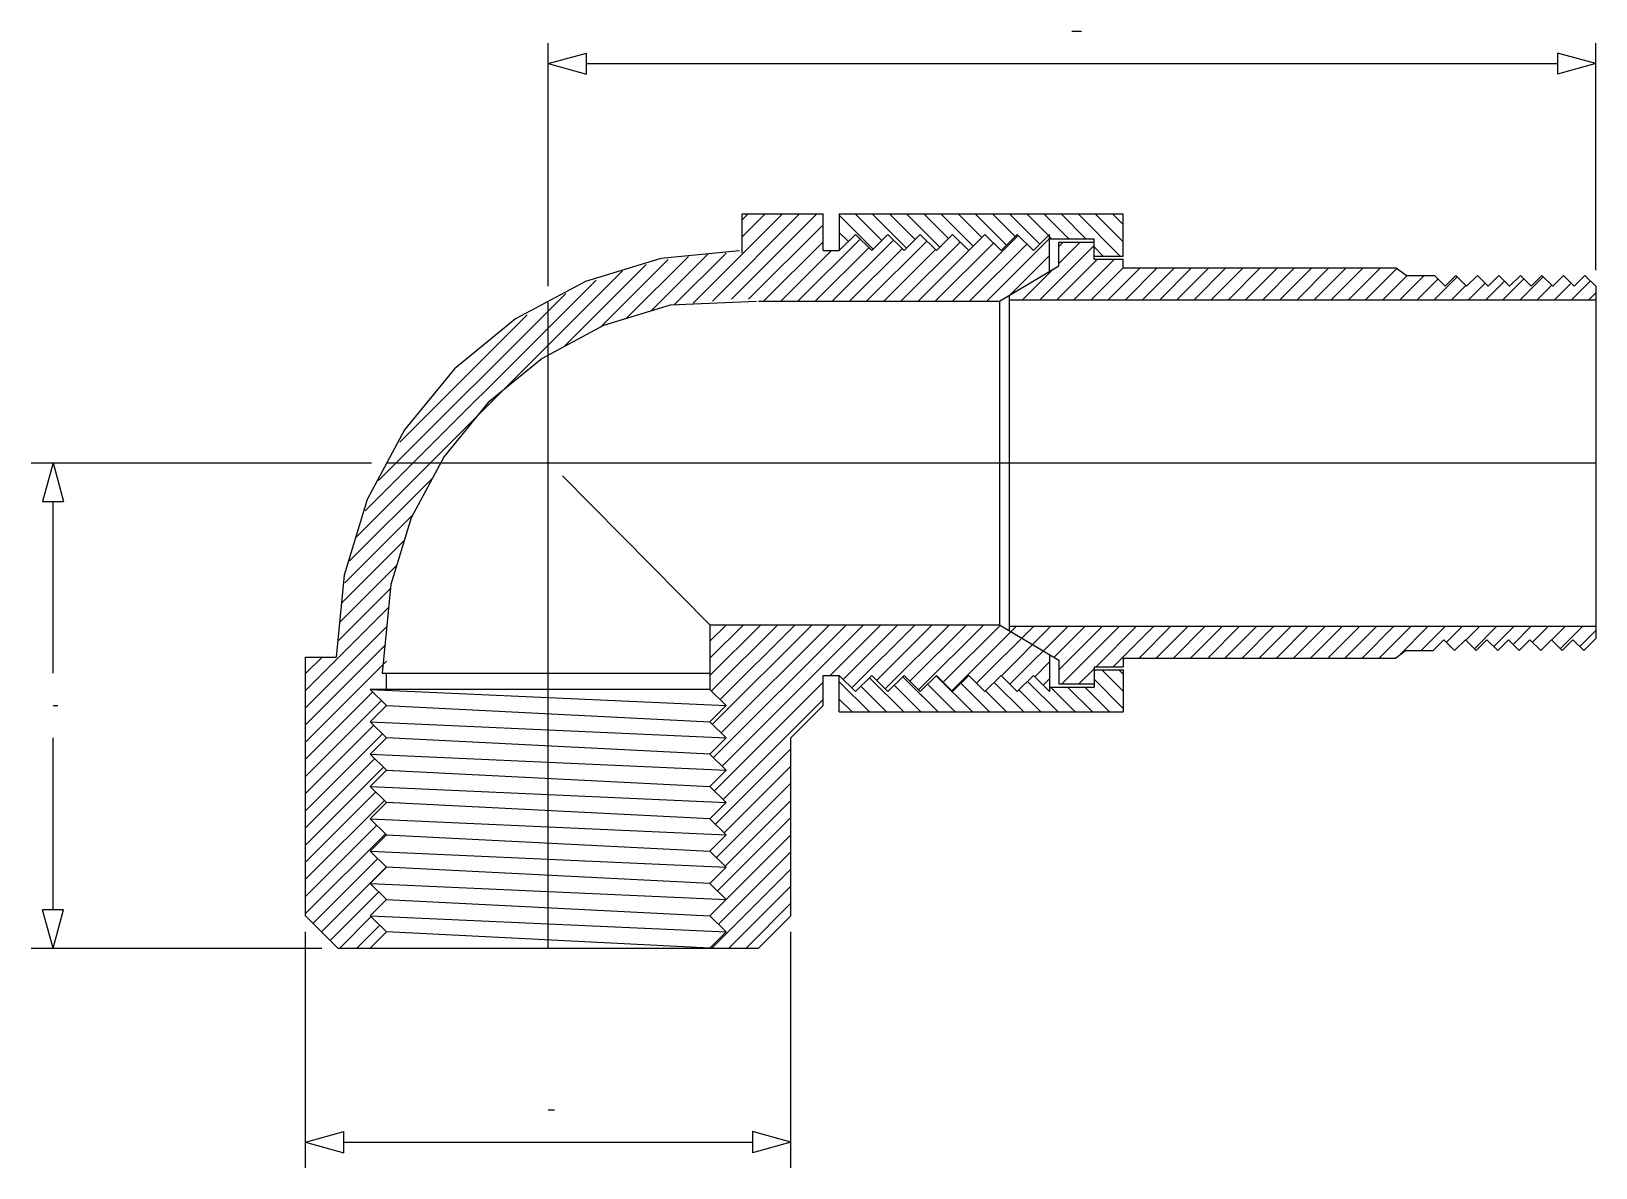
# Model space of a CAD drawing. Extents: x 317 to 1284, y 231 to 934.
import ezdxf

# ---------------------------------------------------------------- set-up
doc = ezdxf.new("R2010")
doc.units = 0
doc.header["$MEASUREMENT"] = 0
doc.layers.get('0').update_dxf_attribs({"linetype": 'CONTINUOUS'})
doc.layers.add('1', color=7, linetype='CONTINUOUS')

msp = doc.modelspace()

# ---------------------------------------------------------------- linework, layer by layer
at = {"color": 4, "linetype": 'Continuous'}
for p, q in [((726.33, 765.68), (781.38, 820.74)), ((738.09, 766.84), (791.99, 820.74)), ((749.86, 768), (802.6, 820.74)), ((756.59, 817.15), (760.17, 820.74)), ((756.59, 806.55), (770.78, 820.74)), ((760.42, 767.96), (806.59, 814.12)), ((837.49, 799.01), (816.59, 819.91)), ((837.49, 799.01), (816.59, 819.91)), ((842.79, 804.31), (826.36, 820.74)), ((858.09, 799.61), (836.97, 820.74)), ((863.4, 804.92), (847.58, 820.74)), ((878.7, 800.22), (858.18, 820.74)), ((884, 805.52), (868.79, 820.74)), ((899.31, 800.83), (879.4, 820.74)), ((904.61, 806.13), (890, 820.74)), ((919.91, 801.43), (900.61, 820.74)), ((925.22, 806.74), (911.22, 820.74)), ((940.52, 802.04), (921.82, 820.74)), ((945.82, 807.34), (932.43, 820.74)), ((958.41, 805.37), (943.04, 820.74)), ((969.01, 805.37), (953.64, 820.74)), ((990.25, 794.74), (964.25, 820.74)), ((992.04, 803.55), (974.86, 820.74)), ((992.04, 814.16), (985.46, 820.74)), ((769.81, 766.74), (806.59, 803.51)), ((791.02, 766.74), (829.49, 805.2)), ((812.24, 766.74), (850.1, 804.6)), ((822.18, 803.7), (816.59, 809.3)), ((833.45, 766.74), (870.7, 803.99)), ((854.66, 766.74), (891.31, 803.38)), ((865.27, 766.74), (906.61, 808.08)), ((875.88, 766.74), (911.92, 802.78)), ((886.48, 766.74), (927.22, 807.47)), ((907.7, 766.74), (946.59, 805.63)), ((947.8, 805.37), (946.59, 806.58)), ((952.22, 800.65), (954.93, 803.37)), ((952.22, 790.05), (965.54, 803.37)), ((684.84, 756.02), (723.34, 794.52)), ((700.07, 760.64), (735.26, 795.83)), ((714.56, 764.52), (746.58, 796.54)), ((780.42, 766.74), (811.79, 798.11)), ((801.63, 766.74), (834.79, 799.9)), ((822.84, 766.74), (855.4, 799.29)), ((844.06, 766.74), (876.01, 798.69)), ((897.09, 766.74), (932.52, 802.17)), ((922.29, 770.72), (946.59, 795.02)), ((940.45, 767.67), (974.04, 801.27)), ((979.64, 794.74), (974.04, 800.34)), ((517.81, 620.8), (682.52, 785.51)), ((646.23, 738.62), (697.19, 789.58)), ((669.02, 750.8), (710.71, 792.49)), ((929.84, 767.67), (948.99, 786.81)), ((951.05, 767.67), (976.12, 792.74)), ((961.66, 767.67), (986.73, 792.74)), ((972.27, 767.67), (992.04, 787.45)), ((982.87, 767.67), (1002.57, 787.37)), ((993.48, 767.67), (1013.18, 787.37)), ((1004.09, 767.67), (1023.79, 787.37)), ((1014.69, 767.67), (1034.39, 787.37)), ((1025.3, 767.67), (1045, 787.37)), ((1035.91, 767.67), (1055.61, 787.37)), ((1046.51, 767.67), (1066.21, 787.37)), ((1057.12, 767.67), (1076.82, 787.37)), ((1067.73, 767.67), (1087.43, 787.37)), ((1078.33, 767.67), (1098.03, 787.37)), ((1088.94, 767.67), (1108.64, 787.37)), ((1099.55, 767.67), (1119.25, 787.37)), ((1110.15, 767.67), (1129.85, 787.37)), ((1120.76, 767.67), (1140.46, 787.37)), ((1131.37, 767.67), (1151.07, 787.37)), ((1141.97, 767.67), (1161.35, 787.05)), ((523.48, 637.08), (666.24, 779.84)), ((1152.58, 767.67), (1167.58, 782.67)), ((1163.19, 767.67), (1178.19, 782.67)), ((1173.79, 767.67), (1186.62, 780.5)), ((1184.4, 767.67), (1198.58, 781.85)), ((1195.01, 767.67), (1203.88, 776.54)), ((1205.61, 767.67), (1215.83, 777.89)), ((1216.22, 767.67), (1227.79, 779.24)), ((1226.83, 767.67), (1239.74, 780.58)), ((1237.43, 767.67), (1251.69, 781.93)), ((1248.04, 767.67), (1257, 776.63)), ((1258.65, 767.67), (1268.95, 777.97)), ((1269.25, 767.67), (1280.9, 779.32)), ((531.67, 655.87), (647.45, 771.66)), ((1279.86, 767.67), (1284.21, 772.02)), ((544.86, 679.68), (623.65, 758.46)), ((513.75, 606.13), (565.04, 657.42)), ((510.83, 592.61), (552.86, 634.64)), ((508.81, 579.98), (547.64, 618.81)), ((507.5, 568.07), (543.02, 603.59)), ((506.79, 556.75), (539.13, 589.09)), ((486.59, 525.94), (537.98, 577.33)), ((486.59, 515.33), (536.82, 565.56)), ((736.59, 556.55), (746.78, 566.74)), ((736.59, 545.94), (757.38, 566.74)), ((736.59, 535.33), (767.99, 566.74)), ((736.59, 556.55), (746.78, 566.74)), ((737.59, 525.73), (778.6, 566.74)), ((738.2, 505.13), (799.81, 566.74)), ((738.81, 484.52), (821.02, 566.74)), ((742.9, 520.43), (789.2, 566.74)), ((743.5, 499.82), (810.42, 566.74)), ((744.11, 479.22), (831.63, 566.74)), ((810.87, 535.37), (842.24, 566.74)), ((819.03, 532.93), (852.84, 566.74)), ((824.33, 527.62), (863.45, 566.74)), ((839.64, 532.32), (874.06, 566.74)), ((844.94, 527.02), (884.66, 566.74)), ((860.24, 531.71), (895.27, 566.74)), ((865.55, 526.41), (905.88, 566.74)), ((880.85, 531.11), (916.18, 566.43)), ((886.15, 525.8), (926.16, 565.81)), ((901.46, 530.5), (936.77, 565.81)), ((916.76, 535.2), (947.37, 565.81)), ((922.06, 529.89), (957.98, 565.81)), ((949.27, 546.49), (968.58, 565.81)), ((952.22, 538.83), (979.19, 565.81)), ((954.1, 530.11), (989.8, 565.81)), ((975.34, 540.74), (1000.4, 565.81)), ((985.94, 540.74), (1011.01, 565.81)), ((1001.92, 546.11), (1021.62, 565.81)), ((1012.52, 546.11), (1032.22, 565.81)), ((1023.13, 546.11), (1042.83, 565.81)), ((1033.74, 546.11), (1053.44, 565.81)), ((1044.34, 546.11), (1064.04, 565.81)), ((1054.95, 546.11), (1074.65, 565.81)), ((1065.56, 546.11), (1085.26, 565.81)), ((1076.16, 546.11), (1095.86, 565.81)), ((1086.77, 546.11), (1106.47, 565.81)), ((1097.38, 546.11), (1117.08, 565.81)), ((1107.98, 546.11), (1127.68, 565.81)), ((1118.59, 546.11), (1138.29, 565.81)), ((1129.2, 546.11), (1148.9, 565.81)), ((1139.8, 546.11), (1159.5, 565.81)), ((1150.41, 546.11), (1170.11, 565.81)), ((1163.01, 548.1), (1180.72, 565.81)), ((1176.32, 550.81), (1191.32, 565.81)), ((1191.97, 555.84), (1201.93, 565.81)), ((1203.92, 557.19), (1212.54, 565.81)), ((1209.22, 551.88), (1223.14, 565.81)), ((1221.17, 553.23), (1233.75, 565.81)), ((1233.13, 554.58), (1244.36, 565.81)), ((1245.08, 555.92), (1254.96, 565.81)), ((1257.03, 557.27), (1265.57, 565.81)), ((1262.34, 551.97), (1276.18, 565.81)), ((1274.29, 553.31), (1284.21, 563.23)), ((486.59, 504.73), (535.66, 553.8)), ((486.59, 536.55), (496.78, 546.74)), ((486.59, 536.55), (496.78, 546.74)), ((486.59, 494.12), (536.71, 544.24)), ((937.37, 534.59), (946.59, 543.81)), ((856.39, 512.74), (835.17, 533.95)), ((856.39, 512.74), (835.17, 533.95)), ((877.6, 512.74), (855.78, 534.56)), ((898.82, 512.74), (876.39, 535.17)), ((898.82, 512.74), (876.39, 535.17)), ((942.67, 529.29), (946.59, 533.2)), ((964.7, 530.11), (974.04, 539.45)), ((992.04, 514.97), (974.04, 532.97)), ((992.04, 525.57), (978.88, 538.74)), ((992.04, 525.57), (978.88, 538.74)), ((992.04, 536.18), (989.49, 538.74)), ((486.59, 483.51), (528.2, 525.13)), ((739.41, 463.91), (806.59, 531.09)), ((835.18, 512.74), (816.59, 531.33)), ((835.18, 512.74), (816.59, 531.33)), ((845.78, 512.74), (829.87, 528.65)), ((867, 512.74), (850.48, 529.26)), ((877.6, 512.74), (859.01, 531.33)), ((888.21, 512.74), (871.08, 529.86)), ((909.42, 512.74), (891.69, 530.47)), ((920.03, 512.74), (906.99, 525.77)), ((920.03, 512.74), (906.99, 525.77)), ((930.63, 512.74), (912.3, 531.08)), ((941.24, 512.74), (927.6, 526.38)), ((941.24, 512.74), (927.6, 526.38)), ((951.85, 512.74), (932.9, 531.68)), ((962.45, 512.74), (947.09, 528.11)), ((962.45, 512.74), (947.09, 528.11)), ((973.06, 512.74), (957.69, 528.11)), ((983.67, 512.74), (968.3, 528.11)), ((983.67, 512.74), (968.3, 528.11)), ((486.59, 472.91), (533.5, 519.82)), ((744.72, 458.61), (806.59, 520.48)), ((824.57, 512.74), (816.59, 520.72)), ((486.59, 462.3), (528.81, 504.52)), ((486.59, 451.69), (534.11, 499.22)), ((486.59, 441.09), (529.41, 483.91)), ((740.02, 443.31), (786.59, 489.87)), ((486.59, 430.48), (534.72, 478.61)), ((745.32, 438), (786.59, 479.27)), ((740.63, 422.7), (786.59, 468.66)), ((486.59, 419.87), (530.02, 463.31)), ((486.59, 409.27), (535.32, 458)), ((745.93, 417.4), (786.59, 458.06)), ((741.23, 402.09), (786.59, 447.45)), ((486.59, 398.66), (530.63, 442.7)), ((486.59, 388.06), (535.93, 437.4)), ((746.54, 396.79), (786.59, 436.84)), ((741.84, 381.49), (786.59, 426.24)), ((491.23, 382.09), (531.23, 422.09)), ((496.54, 376.79), (536.54, 416.79)), ((737.7, 366.74), (786.59, 415.63)), ((501.84, 371.49), (531.84, 401.49)), ((748.3, 366.74), (786.59, 405.02)), ((758.91, 366.74), (786.59, 394.42)), ((507.7, 366.74), (527.14, 386.18)), ((518.3, 366.74), (532.45, 380.88))]:
    msp.add_line(p, q, dxfattribs=at)
at = {"layer": '1', "color": 5, "linetype": 'Continuous'}
for p, q in [((960.39, 933.74), (966.39, 933.74)), ((330.49, 516.74), (333.49, 516.74)), ((636.59, 266.74), (640.59, 266.74))]:
    msp.add_line(p, q, dxfattribs=at)
at = {"layer": '1', "color": 3, "linetype": 'Continuous'}
for p, q in [((636.58, 776.06), (636.58, 926.37)), ((636.58, 913.74), (660.29, 920.29)), ((660.29, 907.18), (660.29, 920.29)), ((1284.21, 913.74), (1260.49, 920.29)), ((1260.49, 920.29), (1260.49, 907.18)), ((1284.21, 786.06), (1284.21, 926.37)), ((636.58, 913.74), (660.29, 907.18)), ((660.29, 913.74), (1260.49, 913.74)), ((660.29, 913.74), (682.59, 913.74)), ((1284.21, 913.74), (1260.49, 907.18)), ((317.04, 666.74), (527.27, 666.74)), ((330.49, 666.74), (323.94, 643.02)), ((330.49, 666.74), (337.05, 643.02)), ((323.94, 643.02), (337.05, 643.02)), ((330.49, 536.74), (330.49, 643.02)), ((330.49, 390.45), (330.49, 496.74)), ((330.49, 366.74), (323.94, 390.45)), ((337.05, 390.45), (323.94, 390.45)), ((330.49, 366.74), (337.05, 390.45)), ((486.59, 230.89), (486.59, 376.74)), ((786.59, 230.89), (786.59, 376.74)), ((317.04, 366.74), (496.59, 366.74)), ((486.59, 246.74), (510.3, 253.29)), ((510.3, 240.18), (510.3, 253.29)), ((786.59, 246.74), (762.87, 253.29)), ((762.87, 253.29), (762.87, 240.18)), ((486.59, 246.74), (510.3, 240.18)), ((510.3, 246.74), (762.87, 246.74)), ((786.59, 246.74), (762.87, 240.18))]:
    msp.add_line(p, q, dxfattribs=at)
at = {"layer": '1', "color": 7, "linetype": 'Continuous'}
for p, q in [((756.59, 796.74), (756.59, 820.74)), ((756.59, 820.74), (806.59, 820.74)), ((806.59, 798.11), (806.59, 820.74)), ((816.59, 820.74), (816.59, 798.11)), ((816.59, 820.74), (992.04, 820.74)), ((992.04, 794.74), (992.04, 820.74)), ((826.59, 808.11), (816.59, 798.11)), ((836.59, 798.11), (826.59, 808.11)), ((846.59, 808.11), (836.59, 798.11)), ((856.59, 798.11), (846.59, 808.11)), ((866.59, 808.11), (856.59, 798.11)), ((876.59, 798.11), (866.59, 808.11)), ((886.59, 808.11), (876.59, 798.11)), ((896.59, 798.11), (886.59, 808.11)), ((906.59, 808.11), (896.59, 798.11)), ((916.59, 798.11), (906.59, 808.11)), ((926.59, 808.11), (916.59, 798.11)), ((936.59, 798.11), (926.59, 808.11)), ((946.59, 808.11), (936.59, 798.11)), ((946.59, 785.37), (946.59, 808.11)), ((946.59, 805.37), (974.04, 805.37)), ((952.22, 788.76), (952.22, 803.37)), ((952.22, 803.37), (974.04, 803.37)), ((974.04, 792.74), (974.04, 805.37)), ((706.32, 793.13), (659.57, 778.95)), ((754.94, 797.92), (706.32, 793.13)), ((754.94, 797.92), (754.94, 797.92)), ((806.59, 798.11), (816.59, 798.11)), ((974.04, 794.74), (992.04, 794.74)), ((915.67, 766.74), (952.22, 788.76)), ((974.04, 792.74), (992.04, 792.74)), ((992.04, 787.37), (992.04, 792.74)), ((992.04, 787.37), (1160.92, 787.37)), ((1160.92, 787.37), (1167.28, 782.67)), ((659.57, 778.95), (616.49, 755.92)), ((1167.28, 782.67), (1184.46, 782.67)), ((1184.46, 782.67), (1191.11, 776.02)), ((1197.76, 782.67), (1191.11, 776.02)), ((1197.76, 782.67), (1204.41, 776.02)), ((1211.06, 782.67), (1204.41, 776.02)), ((1211.06, 782.67), (1217.71, 776.02)), ((1224.36, 782.67), (1217.71, 776.02)), ((1224.36, 782.67), (1231.01, 776.02)), ((1237.66, 782.67), (1231.01, 776.02)), ((1237.66, 782.67), (1244.31, 776.02)), ((1250.96, 782.67), (1244.31, 776.02)), ((1250.96, 782.67), (1257.61, 776.02)), ((1264.26, 782.67), (1257.61, 776.02)), ((1264.26, 782.67), (1270.91, 776.02)), ((1277.56, 782.67), (1270.91, 776.02)), ((1277.56, 782.67), (1284.21, 776.02)), ((1284.21, 776.02), (1284.21, 558.21)), ((712.06, 764.27), (670.83, 751.77)), ((765.36, 766.62), (712.06, 764.27)), ((766.59, 766.74), (915.67, 766.74)), ((915.67, 766.74), (915.67, 566.74)), ((921.67, 770.36), (921.67, 563.12)), ((921.67, 767.67), (1284.21, 767.67)), ((616.49, 755.92), (578.73, 724.93)), ((670.83, 751.77), (632.84, 731.46)), ((632.84, 731.46), (599.53, 704.12)), ((578.73, 724.93), (547.73, 687.17)), ((599.53, 704.12), (572.2, 670.82)), ((547.73, 687.17), (524.71, 644.08)), ((572.2, 670.82), (551.89, 632.82)), ((645.52, 658.81), (736.59, 566.74)), ((524.71, 644.08), (510.52, 597.33)), ((551.89, 632.82), (539.38, 591.59)), ((510.52, 597.33), (505.54, 546.74)), ((539.38, 591.59), (533.98, 536.74)), ((736.59, 566.74), (915.67, 566.74)), ((736.59, 566.74), (736.59, 526.74)), ((915.67, 566.74), (952.22, 544.71)), ((921.67, 565.81), (1284.21, 565.81)), ((1183.7, 550.81), (1190.35, 557.46)), ((1197, 550.81), (1190.35, 557.46)), ((1197, 550.81), (1203.65, 557.46)), ((1210.3, 550.81), (1203.65, 557.46)), ((1210.3, 550.81), (1216.95, 557.46)), ((1223.6, 550.81), (1216.95, 557.46)), ((1223.6, 550.81), (1230.25, 557.46)), ((1236.9, 550.81), (1230.25, 557.46)), ((1236.9, 550.81), (1243.55, 557.46)), ((1250.2, 550.81), (1243.55, 557.46)), ((1250.2, 550.81), (1256.85, 557.46)), ((1263.5, 550.81), (1256.85, 557.46)), ((1263.5, 550.81), (1270.15, 557.46)), ((1276.8, 550.81), (1270.15, 557.46)), ((1284.21, 558.21), (1276.8, 550.81)), ((486.59, 386.74), (486.59, 546.74)), ((486.59, 546.74), (505.54, 546.74)), ((946.59, 548.11), (946.59, 525.37)), ((952.22, 544.71), (952.22, 530.11)), ((992.04, 546.11), (992.04, 540.74)), ((992.04, 546.11), (1160.42, 546.11)), ((1160.42, 546.11), (1166.52, 550.81)), ((1166.52, 550.81), (1183.7, 550.81)), ((533.98, 536.74), (736.59, 536.74)), ((536.59, 526.74), (536.59, 536.74)), ((806.59, 516.74), (806.59, 535.37)), ((806.59, 535.37), (816.59, 535.37)), ((826.59, 525.37), (816.59, 535.37)), ((826.59, 525.37), (816.59, 535.37)), ((816.59, 512.74), (816.59, 535.37)), ((836.59, 535.37), (826.59, 525.37)), ((836.59, 535.37), (826.59, 525.37)), ((846.59, 525.37), (836.59, 535.37)), ((846.59, 525.37), (836.59, 535.37)), ((856.59, 535.37), (846.59, 525.37)), ((856.59, 535.37), (846.59, 525.37)), ((866.59, 525.37), (856.59, 535.37)), ((866.59, 525.37), (856.59, 535.37)), ((876.59, 535.37), (866.59, 525.37)), ((876.59, 535.37), (866.59, 525.37)), ((886.59, 525.37), (876.59, 535.37)), ((886.59, 525.37), (876.59, 535.37)), ((896.59, 535.37), (886.59, 525.37)), ((896.59, 535.37), (886.59, 525.37)), ((906.59, 525.37), (896.59, 535.37)), ((906.59, 525.37), (896.59, 535.37)), ((916.59, 535.37), (906.59, 525.37)), ((916.59, 535.37), (906.59, 525.37)), ((926.59, 525.37), (916.59, 535.37)), ((926.59, 525.37), (916.59, 535.37)), ((936.59, 535.37), (926.59, 525.37)), ((936.59, 535.37), (926.59, 525.37)), ((946.59, 525.37), (936.59, 535.37)), ((974.04, 540.74), (992.04, 540.74)), ((974.04, 540.74), (974.04, 528.11)), ((974.04, 538.74), (992.04, 538.74)), ((992.04, 538.74), (992.04, 512.74)), ((736.59, 526.74), (526.59, 526.74)), ((536.59, 516.74), (526.59, 526.74)), ((746.59, 516.74), (736.59, 526.74)), ((946.59, 528.11), (974.04, 528.11)), ((952.22, 530.11), (974.04, 530.11)), ((526.59, 506.74), (536.59, 516.74)), ((536.59, 516.74), (736.59, 506.74)), ((736.59, 506.74), (746.59, 516.74)), ((786.59, 496.74), (806.59, 516.74)), ((816.59, 512.74), (992.04, 512.74)), ((536.59, 496.74), (526.59, 506.74)), ((746.59, 496.74), (736.59, 506.74)), ((526.59, 486.74), (536.59, 496.74)), ((736.59, 486.74), (536.59, 496.74)), ((736.59, 486.74), (746.59, 496.74)), ((786.59, 386.74), (786.59, 496.74)), ((536.59, 476.74), (526.59, 486.74)), ((746.59, 476.74), (736.59, 486.74)), ((526.59, 466.74), (536.59, 476.74)), ((536.59, 476.74), (736.59, 466.74)), ((736.59, 466.74), (746.59, 476.74)), ((536.59, 456.74), (526.59, 466.74)), ((746.59, 456.74), (736.59, 466.74)), ((526.59, 446.74), (536.59, 456.74)), ((736.59, 446.74), (536.59, 456.74)), ((736.59, 446.74), (746.59, 456.74)), ((536.59, 436.74), (526.59, 446.74)), ((746.59, 436.74), (736.59, 446.74)), ((526.59, 426.74), (536.59, 436.74)), ((536.59, 436.74), (736.59, 426.74)), ((736.59, 426.74), (746.59, 436.74)), ((536.59, 416.74), (526.59, 426.74)), ((746.59, 416.74), (736.59, 426.74)), ((526.59, 406.74), (536.59, 416.74)), ((736.59, 406.74), (536.59, 416.74)), ((736.59, 406.74), (746.59, 416.74)), ((536.59, 396.74), (526.59, 406.74)), ((746.59, 396.74), (736.59, 406.74)), ((526.59, 386.74), (536.59, 396.74)), ((536.59, 396.74), (736.59, 386.74)), ((736.59, 386.74), (746.59, 396.74)), ((486.59, 386.74), (506.59, 366.74)), ((536.59, 376.74), (526.59, 386.74)), ((746.59, 376.74), (736.59, 386.74)), ((766.59, 366.74), (786.59, 386.74)), ((526.59, 366.74), (536.59, 376.74)), ((736.59, 366.74), (536.59, 376.74)), ((736.59, 366.74), (746.59, 376.74)), ((506.59, 366.74), (766.59, 366.74))]:
    msp.add_line(p, q, dxfattribs=at)
at = {"layer": '1', "color": 4, "linetype": 'Continuous'}
for p, q in [((636.59, 366.74), (636.59, 766.06)), ((537.27, 666.74), (1284.21, 666.74)), ((526.59, 526.74), (746.59, 516.74)), ((526.59, 506.74), (746.59, 496.74)), ((526.59, 486.74), (746.59, 476.74)), ((526.59, 466.74), (746.59, 456.74)), ((526.59, 446.74), (746.59, 436.74)), ((526.59, 426.74), (746.59, 416.74)), ((526.59, 406.74), (746.59, 396.74)), ((526.59, 386.74), (746.59, 376.74))]:
    msp.add_line(p, q, dxfattribs=at)

doc.saveas('drawing.dxf')
